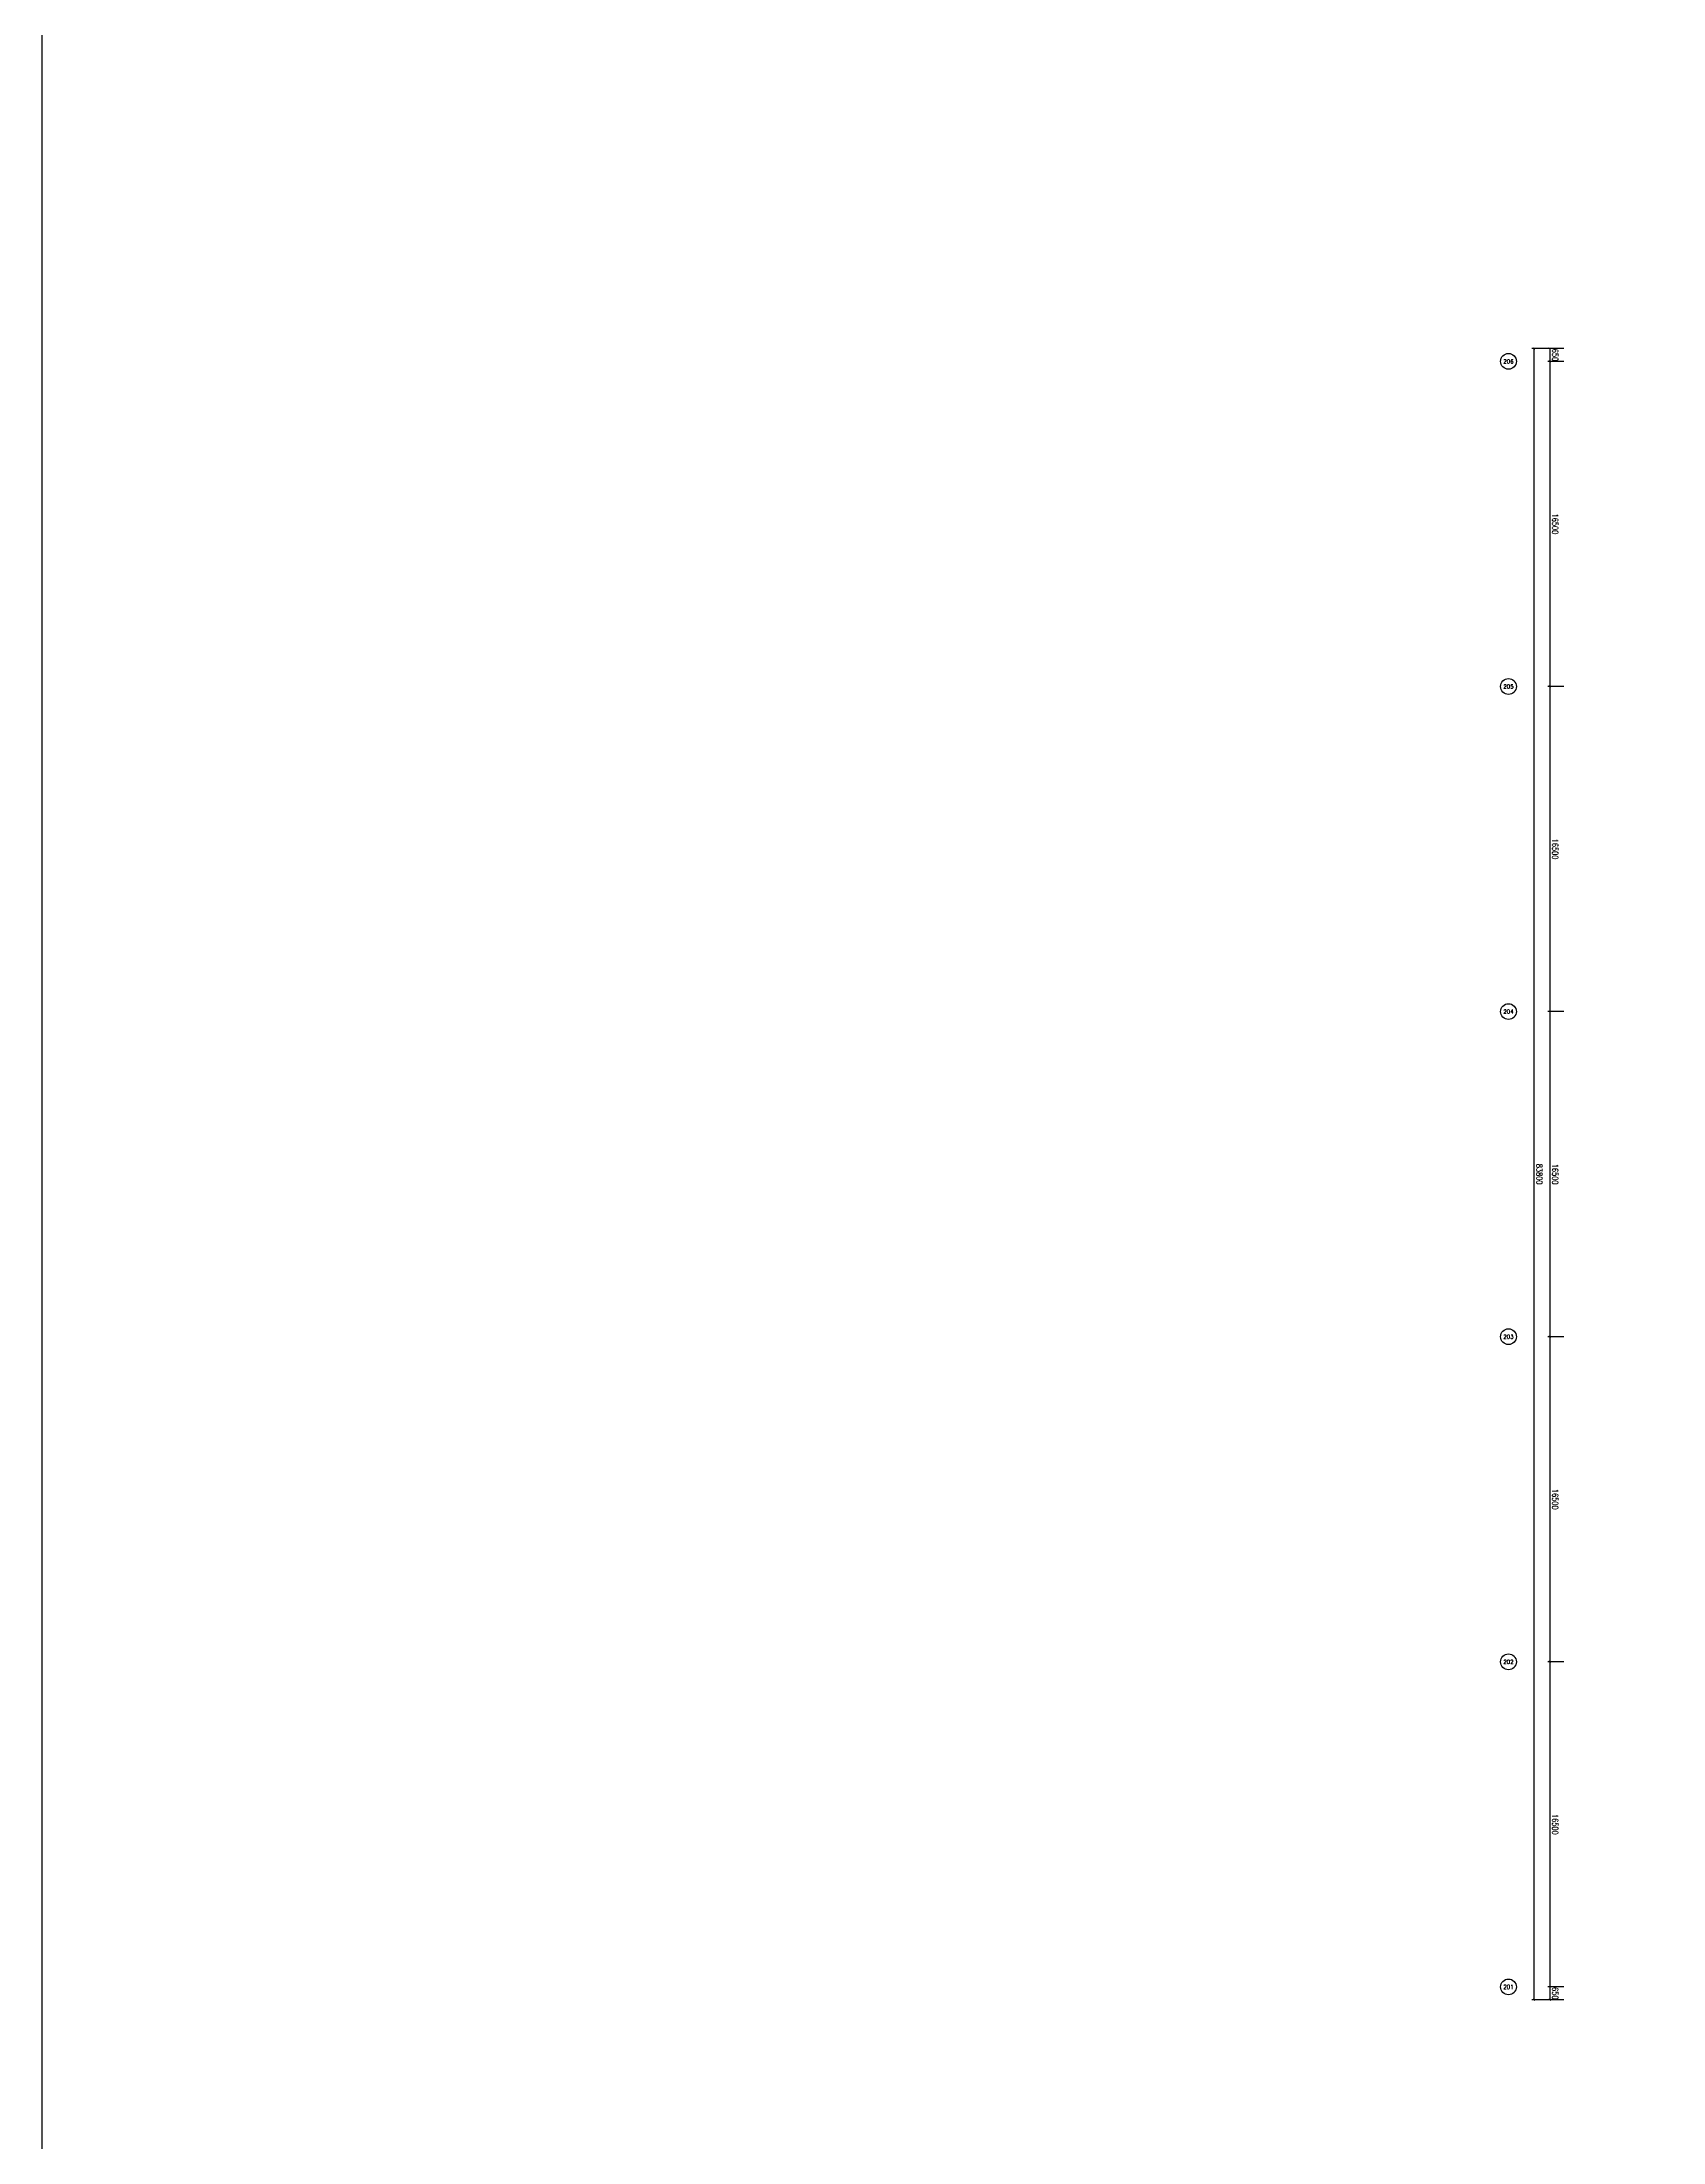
# Model space of a CAD drawing. Extents: x -474411 to 577939, y 0 to 1014176.
# Drawn here: x -370982 to -288735, y 632201 to 738780 of the extents above; entities that cross this region are included whole.
import ezdxf
from ezdxf.enums import TextEntityAlignment as Align

# ---------------------------------------------------------------- set-up
doc = ezdxf.new("R2010")
doc.units = 0
doc.header["$LTSCALE"] = 1000
doc.header["$MEASUREMENT"] = 0
doc.layers.get('Defpoints').update_dxf_attribs({"color": 210})
for name, color, linetype in [('A-AXIS-D', 1, 'Continuous'), ('A-云线（根据审图意见修改）', 4, 'Continuous'), ('PUB_TEXT', 7, 'Continuous')]:
    doc.layers.add(name, color=color, linetype=linetype)
doc.styles.add('_TCH_AXIS', font='COMPLEX', dxfattribs={"bigfont": 'GBCBIG'})
doc.styles.add('_TCH_DIM_T3', font='SIMPLEX', dxfattribs={"width": 0.705882, "bigfont": 'GBCBIG'})
doc.dimstyles.new('_TCH_ARCH&&100', dxfattribs={"dimtxt": 297.5, "dimasz": 100, "dimexe": 100, "dimexo": 100, "dimgap": 126.25, "dimtad": 1, "dimdec": 0, "dimzin": 0, "dimdsep": 46, "dimtxsty": '_TCH_DIM_T3', "dimblk": 'ARCHTICK', "dimcen": 0.09, "dimclrt": 7, "dimazin": 2, "dimtfac": 1, "dimtdec": 0, "dimtix": 1, "dimtmove": 2, "dimatfit": 3, "dimfxl": 0, "dimtolj": 1, "dimtzin": 0, "dimarcsym": 0})

# ---------------------------------------------------------------- blocks, each defined once
blk = doc.blocks.new('_ArchTick')
at = {"color": 0, "linetype": 'ByBlock', "const_width": 0.4}
blk.add_lwpolyline([(-0.5, -0.5), (0.5, 0.5)], dxfattribs=at)
blk = doc.blocks.new('*D473')
at = {"layer": 'A-AXIS-D', "color": 0, "lineweight": -2}
for p, q in [((-293760, 640070), (-294583, 640070)), ((-294483, 640070), (-294483, 639420)), ((-293760, 639420), (-294583, 639420))]:
    blk.add_line(p, q, dxfattribs=at)
at = {"layer": 'Defpoints', "color": 0}
for p in [(-293660, 640070), (-294483, 639420), (-293660, 639420)]:
    blk.add_point(p, dxfattribs=at)
at = {"layer": 'A-AXIS-D', "color": 0, "lineweight": -2, "xscale": 100, "yscale": 100, "zscale": 100}
for p, rotation in [((-294483, 640070), 90), ((-294483, 639420), 270)]:
    blk.add_blockref('_ArchTick', p, dxfattribs=dict(at, rotation=rotation))
at = {"layer": 'A-AXIS-D', "color": 7, "insert": (-294208, 639745), "char_height": 297.5, "attachment_point": 5, "rotation": 270, "style": '_TCH_DIM_T3'}
blk.add_mtext('\\A1;650', dxfattribs=at)
blk = doc.blocks.new('*D484')
at = {"layer": 'A-AXIS-D', "color": 0, "lineweight": -2}
for p, q in [((-293760, 656570), (-294583, 656570)), ((-294483, 656570), (-294483, 640070)), ((-293760, 640070), (-294583, 640070))]:
    blk.add_line(p, q, dxfattribs=at)
at = {"layer": 'Defpoints', "color": 0}
for p in [(-293660, 656570), (-294483, 640070), (-293660, 640070)]:
    blk.add_point(p, dxfattribs=at)
at = {"layer": 'A-AXIS-D', "color": 0, "lineweight": -2, "xscale": 100, "yscale": 100, "zscale": 100}
for p, rotation in [((-294483, 656570), 90), ((-294483, 640070), 270)]:
    blk.add_blockref('_ArchTick', p, dxfattribs=dict(at, rotation=rotation))
at = {"layer": 'A-AXIS-D', "color": 7, "insert": (-294208, 648320), "char_height": 297.5, "attachment_point": 5, "rotation": 270, "style": '_TCH_DIM_T3'}
blk.add_mtext('\\A1;16500', dxfattribs=at)
blk = doc.blocks.new('*D485')
at = {"layer": 'A-AXIS-D', "color": 0, "lineweight": -2}
for p, q in [((-293760, 673070), (-294583, 673070)), ((-294483, 673070), (-294483, 656570)), ((-293760, 656570), (-294583, 656570))]:
    blk.add_line(p, q, dxfattribs=at)
at = {"layer": 'Defpoints', "color": 0}
for p in [(-293660, 673070), (-294483, 656570), (-293660, 656570)]:
    blk.add_point(p, dxfattribs=at)
at = {"layer": 'A-AXIS-D', "color": 0, "lineweight": -2, "xscale": 100, "yscale": 100, "zscale": 100}
for p, rotation in [((-294483, 673070), 90), ((-294483, 656570), 270)]:
    blk.add_blockref('_ArchTick', p, dxfattribs=dict(at, rotation=rotation))
at = {"layer": 'A-AXIS-D', "color": 7, "insert": (-294208, 664820), "char_height": 297.5, "attachment_point": 5, "rotation": 270, "style": '_TCH_DIM_T3'}
blk.add_mtext('\\A1;16500', dxfattribs=at)
blk = doc.blocks.new('*D486')
at = {"layer": 'A-AXIS-D', "color": 0, "lineweight": -2}
for p, q in [((-293760, 689570), (-294583, 689570)), ((-294483, 689570), (-294483, 673070)), ((-293760, 673070), (-294583, 673070))]:
    blk.add_line(p, q, dxfattribs=at)
at = {"layer": 'Defpoints', "color": 0}
for p in [(-293660, 689570), (-294483, 673070), (-293660, 673070)]:
    blk.add_point(p, dxfattribs=at)
at = {"layer": 'A-AXIS-D', "color": 0, "lineweight": -2, "xscale": 100, "yscale": 100, "zscale": 100}
for p, rotation in [((-294483, 689570), 90), ((-294483, 673070), 270)]:
    blk.add_blockref('_ArchTick', p, dxfattribs=dict(at, rotation=rotation))
at = {"layer": 'A-AXIS-D', "color": 7, "insert": (-294208, 681320), "char_height": 297.5, "attachment_point": 5, "rotation": 270, "style": '_TCH_DIM_T3'}
blk.add_mtext('\\A1;16500', dxfattribs=at)
blk = doc.blocks.new('*D487')
at = {"layer": 'A-AXIS-D', "color": 0, "lineweight": -2}
for p, q in [((-293760, 706070), (-294583, 706070)), ((-294483, 706070), (-294483, 689570)), ((-293760, 689570), (-294583, 689570))]:
    blk.add_line(p, q, dxfattribs=at)
at = {"layer": 'Defpoints', "color": 0}
for p in [(-293660, 706070), (-294483, 689570), (-293660, 689570)]:
    blk.add_point(p, dxfattribs=at)
at = {"layer": 'A-AXIS-D', "color": 0, "lineweight": -2, "xscale": 100, "yscale": 100, "zscale": 100}
for p, rotation in [((-294483, 706070), 90), ((-294483, 689570), 270)]:
    blk.add_blockref('_ArchTick', p, dxfattribs=dict(at, rotation=rotation))
at = {"layer": 'A-AXIS-D', "color": 7, "insert": (-294208, 697820), "char_height": 297.5, "attachment_point": 5, "rotation": 270, "style": '_TCH_DIM_T3'}
blk.add_mtext('\\A1;16500', dxfattribs=at)
blk = doc.blocks.new('*D488')
at = {"layer": 'A-AXIS-D', "color": 0, "lineweight": -2}
for p, q in [((-293760, 722570), (-294583, 722570)), ((-294483, 722570), (-294483, 706070)), ((-293760, 706070), (-294583, 706070))]:
    blk.add_line(p, q, dxfattribs=at)
at = {"layer": 'Defpoints', "color": 0}
for p in [(-293660, 722570), (-294483, 706070), (-293660, 706070)]:
    blk.add_point(p, dxfattribs=at)
at = {"layer": 'A-AXIS-D', "color": 0, "lineweight": -2, "xscale": 100, "yscale": 100, "zscale": 100}
for p, rotation in [((-294483, 722570), 90), ((-294483, 706070), 270)]:
    blk.add_blockref('_ArchTick', p, dxfattribs=dict(at, rotation=rotation))
at = {"layer": 'A-AXIS-D', "color": 7, "insert": (-294208, 714320), "char_height": 297.5, "attachment_point": 5, "rotation": 270, "style": '_TCH_DIM_T3'}
blk.add_mtext('\\A1;16500', dxfattribs=at)
blk = doc.blocks.new('*D489')
at = {"layer": 'A-AXIS-D', "color": 0, "lineweight": -2}
for p, q in [((-293760, 723220), (-294583, 723220)), ((-294483, 723220), (-294483, 722570)), ((-293760, 722570), (-294583, 722570))]:
    blk.add_line(p, q, dxfattribs=at)
at = {"layer": 'Defpoints', "color": 0}
for p in [(-293660, 723220), (-294483, 722570), (-293660, 722570)]:
    blk.add_point(p, dxfattribs=at)
at = {"layer": 'A-AXIS-D', "color": 0, "lineweight": -2, "xscale": 100, "yscale": 100, "zscale": 100}
for p, rotation in [((-294483, 723220), 90), ((-294483, 722570), 270)]:
    blk.add_blockref('_ArchTick', p, dxfattribs=dict(at, rotation=rotation))
at = {"layer": 'A-AXIS-D', "color": 7, "insert": (-294208, 722895), "char_height": 297.5, "attachment_point": 5, "rotation": 270, "style": '_TCH_DIM_T3'}
blk.add_mtext('\\A1;650', dxfattribs=at)
blk = doc.blocks.new('*D692')
at = {"layer": 'A-AXIS-D', "color": 0, "lineweight": -2}
for p, q in [((-293860, 723220), (-295383, 723220)), ((-295283, 723220), (-295283, 639420)), ((-293860, 639420), (-295383, 639420))]:
    blk.add_line(p, q, dxfattribs=at)
at = {"layer": 'Defpoints', "color": 0}
for p in [(-293760, 723220), (-295283, 639420), (-293760, 639420)]:
    blk.add_point(p, dxfattribs=at)
at = {"layer": 'A-AXIS-D', "color": 0, "lineweight": -2, "xscale": 100, "yscale": 100, "zscale": 100}
for p, rotation in [((-295283, 723220), 90), ((-295283, 639420), 270)]:
    blk.add_blockref('_ArchTick', p, dxfattribs=dict(at, rotation=rotation))
at = {"layer": 'A-AXIS-D', "color": 7, "insert": (-295008, 681320), "char_height": 297.5, "attachment_point": 5, "rotation": 270, "style": '_TCH_DIM_T3'}
blk.add_mtext('\\A1;83800', dxfattribs=at)

msp = doc.modelspace()

# ---------------------------------------------------------------- linework, layer by layer
at = {"layer": 'A-AXIS-D', "color": 8}
for centre in [(-296575.4, 722571.1), (-296575.4, 706071.1), (-296575.4, 689571.1), (-296575.4, 673071.1), (-296575.4, 656571.1), (-296575.4, 640071.1)]:
    msp.add_circle(centre, 400, dxfattribs=at)
at = {"layer": 'A-云线（根据审图意见修改）', "ltscale": 500}
msp.add_lwpolyline([(-370982.3, 1014176.4), (577938.6, 1014176.4), (577938.6, 463160), (-370982.3, 463160)], close=True, dxfattribs=at)

# ---------------------------------------------------------------- texts
at = {"layer": 'PUB_TEXT', "color": 8, "style": '_TCH_AXIS'}
for s, height, p, p2 in [('206', 202.97, (-296836.3, 722469.6), (-296314.4, 722469.6)), ('205', 202.97, (-296836.3, 705969.6), (-296314.4, 705969.6)), ('204', 196.63, (-296837.5, 689472.8), (-296313.2, 689472.8)), ('203', 202.97, (-296836.3, 672969.6), (-296314.4, 672969.6)), ('202', 202.97, (-296836.3, 656469.6), (-296314.4, 656469.6)), ('201', 220.59, (-296832.7, 639960.8), (-296318, 639960.8))]:
    msp.add_text(s, height=height, dxfattribs=at).set_placement(p, p2, align=Align.FIT)

# ---------------------------------------------------------------- dimensions: what is measured, and where the dimension line sits
at = {"layer": 'A-AXIS-D', "color": 8}
for base, p1, p2, picture, middle in [((-295282.6, 639420), (-293760.4, 723220), (-293760.4, 639420), '*D692', (-295007.6, 681320)), ((-294482.6, 722570), (-293660.4, 723220), (-293660.4, 722570), '*D489', (-294207.6, 722895)), ((-294482.6, 706070), (-293660.4, 722570), (-293660.4, 706070), '*D488', (-294207.6, 714320)), ((-294482.6, 689570), (-293660.4, 706070), (-293660.4, 689570), '*D487', (-294207.6, 697820)), ((-294482.6, 673070), (-293660.4, 689570), (-293660.4, 673070), '*D486', (-294207.6, 681320)), ((-294482.6, 656570), (-293660.4, 673070), (-293660.4, 656570), '*D485', (-294207.6, 664820)), ((-294482.6, 640070), (-293660.4, 656570), (-293660.4, 640070), '*D484', (-294207.6, 648320)), ((-294482.6, 639420), (-293660.4, 640070), (-293660.4, 639420), '*D473', (-294207.6, 639745))]:
    dim = msp.add_linear_dim(base=base, p1=p1, p2=p2, angle=270, dimstyle='_TCH_ARCH&&100', override={"dimgap": 0}, dxfattribs=at)
    dim.commit()
    dim.dimension.update_dxf_attribs({"geometry": picture, "text_midpoint": middle, "dimtype": 161, "text_rotation": 270})

doc.saveas('drawing.dxf')
